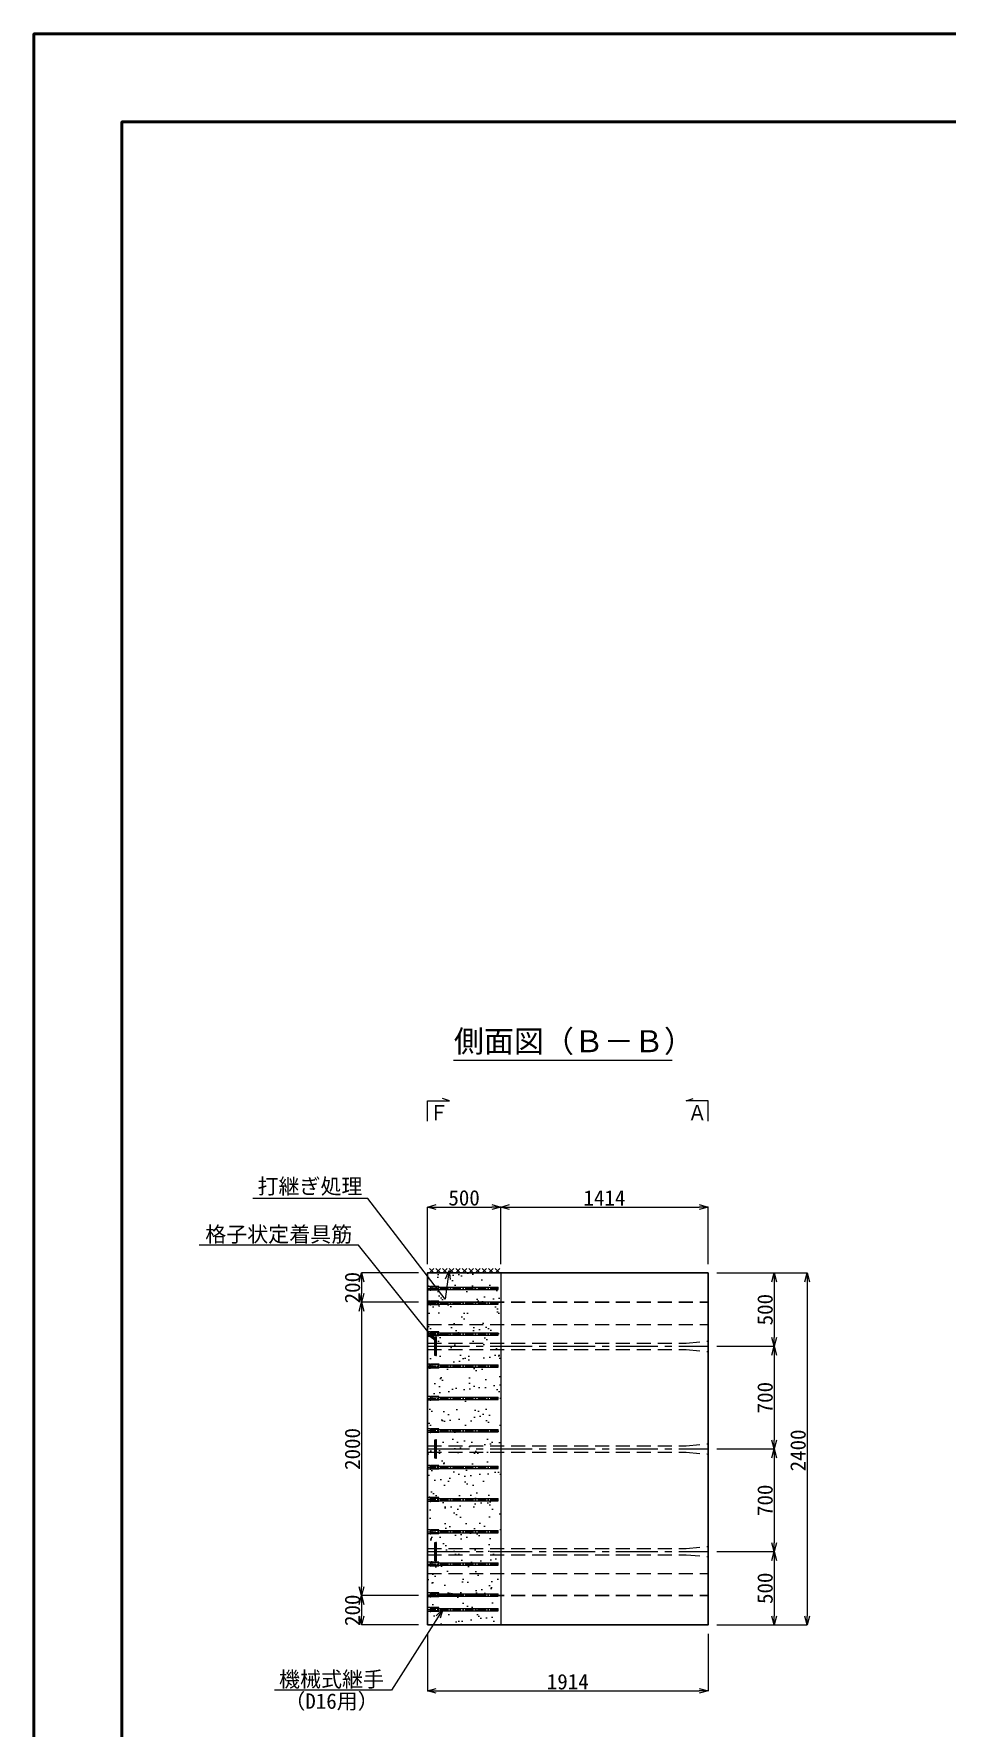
# Model space of a CAD drawing. Header units: millimetres. Extents: x 0 to 126150, y -2000 to 17820.
# Drawn here: x 0 to 6228, y 6266 to 17820 of the extents above; entities that cross this region are included whole.
import ezdxf
from ezdxf import colors
from ezdxf.entities.mleader import LeaderData, LeaderLine
from ezdxf.enums import TextEntityAlignment as Align
from ezdxf.math import Vec2, Vec3

# ---------------------------------------------------------------- set-up
doc = ezdxf.new("R2010")
doc.units = ezdxf.units.MM
doc.header["$LTSCALE"] = 30
doc.linetypes.add('CENTER2', pattern=[28.575, 19.05, -3.175, 3.175, -3.175])
doc.linetypes.add('HIDDEN2', pattern=[4.7625, 3.175, -1.5875])
for name, color, linetype, lineweight in [('0タイトル', 7, 'Continuous', 13), ('0中心線', 7, 'CENTER2', 5), ('0寸法', 7, 'Continuous', 5), ('0文字', 41, 'Continuous', 5), ('1Pca-BOX', 3, 'Continuous', 25), ('1シース・トランペットシース', 4, 'HIDDEN2', 13), ('1打継ぎ処理', 8, 'Continuous', 9), ('1格子状定着具筋', 240, 'Continuous', 9), ('3機械式継手', 220, 'Continuous', 13), ('D-TTL', 2, 'Continuous', 50)]:
    doc.layers.add(name, color=color, linetype=linetype, lineweight=lineweight)
doc.styles.get("Standard").update_dxf_attribs({"font": 'MS Gothic.ttf'})
doc.styles.add('寸法文字', font='MS Gothic.ttf')
doc.dimstyles.new('1／30', dxfattribs={"dimscale": 30, "dimtxt": 3.5, "dimasz": 2, "dimexe": 0, "dimexo": 2, "dimgap": 0.3, "dimtad": 1, "dimdec": 0, "dimzin": 1, "dimdsep": 46, "dimtxsty": '寸法文字', "dimblk": 'OPEN30', "dimcen": 2.5, "dimclrd": 256, "dimclre": 256, "dimclrt": 256, "dimadec": 0, "dimazin": 0, "dimtfac": 1, "dimtdec": 0, "dimtmove": 0, "dimatfit": 3, "dimldrblk": 'OPEN30', "dimfxl": 1, "dimlwd": -1, "dimlwe": -1, "dimarcsym": 0})

# ---------------------------------------------------------------- blocks, each defined once
blk = doc.blocks.new('_Open30')
at = {"color": 0, "linetype": 'ByBlock', "lineweight": -2}
for p, q in [((-1, 0.27), (0, 0)), ((0, 0), (-1, -0.27)), ((0, 0), (-1, 0))]:
    blk.add_line(p, q, dxfattribs=at)
blk = doc.blocks.new('*D150')
at = {"layer": '0寸法', "transparency": 16777216}
for p, q in [((2624, 9370), (2234, 9370)), ((2234, 9310), (2234, 9230)), ((2624, 9170), (2234, 9170))]:
    blk.add_line(p, q, dxfattribs=at)
at = {"layer": 'Defpoints', "color": 0, "transparency": 16777216}
for p in [(2684, 9370), (2234, 9170), (2684, 9170)]:
    blk.add_point(p, dxfattribs=at)
at = {"layer": '0寸法', "transparency": 16777216, "xscale": 60, "yscale": 60, "zscale": 60}
for p, rotation in [((2234, 9370), 90), ((2234, 9170), 270)]:
    blk.add_blockref('_Open30', p, dxfattribs=dict(at, rotation=rotation))
at = {"layer": '0寸法', "transparency": 16777216, "insert": (2173, 9270), "char_height": 105, "attachment_point": 5, "rotation": 90, "style": '寸法文字'}
blk.add_mtext('200', dxfattribs=at)
blk = doc.blocks.new('*D151')
at = {"layer": '0寸法', "transparency": 16777216}
for p, q in [((2624, 9170), (2234, 9170)), ((2234, 9110), (2234, 7230)), ((2624, 7170), (2234, 7170))]:
    blk.add_line(p, q, dxfattribs=at)
at = {"layer": 'Defpoints', "color": 0, "transparency": 16777216}
for p in [(2684, 9170), (2234, 7170), (2684, 7170)]:
    blk.add_point(p, dxfattribs=at)
at = {"layer": '0寸法', "transparency": 16777216, "xscale": 60, "yscale": 60, "zscale": 60}
for p, rotation in [((2234, 9170), 90), ((2234, 7170), 270)]:
    blk.add_blockref('_Open30', p, dxfattribs=dict(at, rotation=rotation))
at = {"layer": '0寸法', "transparency": 16777216, "insert": (2173, 8170), "char_height": 105, "attachment_point": 5, "rotation": 90, "style": '寸法文字'}
blk.add_mtext('2000', dxfattribs=at)
blk = doc.blocks.new('*D152')
at = {"layer": '0寸法', "transparency": 16777216}
for p, q in [((2624, 7170), (2234, 7170)), ((2234, 7110), (2234, 7030)), ((2624, 6970), (2234, 6970))]:
    blk.add_line(p, q, dxfattribs=at)
at = {"layer": 'Defpoints', "color": 0, "transparency": 16777216}
for p in [(2684, 7170), (2234, 6970), (2684, 6970)]:
    blk.add_point(p, dxfattribs=at)
at = {"layer": '0寸法', "transparency": 16777216, "xscale": 60, "yscale": 60, "zscale": 60}
for p, rotation in [((2234, 7170), 90), ((2234, 6970), 270)]:
    blk.add_blockref('_Open30', p, dxfattribs=dict(at, rotation=rotation))
at = {"layer": '0寸法', "transparency": 16777216, "insert": (2173, 7070), "char_height": 105, "attachment_point": 5, "rotation": 90, "style": '寸法文字'}
blk.add_mtext('200', dxfattribs=at)
blk = doc.blocks.new('*D153')
at = {"layer": '0寸法', "transparency": 16777216}
for p, q in [((2684, 6910), (2684, 6520)), ((4598, 6910), (4598, 6520)), ((2744, 6520), (4538, 6520))]:
    blk.add_line(p, q, dxfattribs=at)
at = {"layer": 'Defpoints', "color": 0, "transparency": 16777216}
for p in [(2684, 6970), (4598, 6970), (4598, 6520)]:
    blk.add_point(p, dxfattribs=at)
at = {"layer": '0寸法', "transparency": 16777216, "xscale": 60, "yscale": 60, "zscale": 60, "rotation": 180}
blk.add_blockref('_Open30', (2684, 6520), dxfattribs=at)
at = {"layer": '0寸法', "transparency": 16777216, "xscale": 60, "yscale": 60, "zscale": 60}
blk.add_blockref('_Open30', (4598, 6520), dxfattribs=at)
at = {"layer": '0寸法', "transparency": 16777216, "insert": (3641, 6582), "char_height": 105, "attachment_point": 5, "style": '寸法文字'}
blk.add_mtext('1914', dxfattribs=at)
blk = doc.blocks.new('*D184')
at = {"layer": '0寸法', "transparency": 16777216}
for p, q in [((4658, 9370), (5273, 9370)), ((5273, 9310), (5273, 7030)), ((4658, 6970), (5273, 6970))]:
    blk.add_line(p, q, dxfattribs=at)
at = {"layer": 'Defpoints', "color": 0, "transparency": 16777216}
for p in [(4598, 9370), (4598, 6970), (5273, 6970)]:
    blk.add_point(p, dxfattribs=at)
at = {"layer": '0寸法', "transparency": 16777216, "xscale": 60, "yscale": 60, "zscale": 60}
for p, rotation in [((5273, 9370), 90), ((5273, 6970), 270)]:
    blk.add_blockref('_Open30', p, dxfattribs=dict(at, rotation=rotation))
at = {"layer": '0寸法', "transparency": 16777216, "insert": (5212, 8160), "char_height": 105, "attachment_point": 5, "rotation": 90, "style": '寸法文字'}
blk.add_mtext('2400', dxfattribs=at)
blk = doc.blocks.new('*D185')
at = {"layer": '0寸法', "transparency": 16777216}
for p, q in [((4658, 9370), (5048, 9370)), ((5048, 9310), (5048, 8930)), ((4658, 8870), (5048, 8870))]:
    blk.add_line(p, q, dxfattribs=at)
at = {"layer": 'Defpoints', "color": 0, "transparency": 16777216}
for p in [(4598, 9370), (4598, 8870), (5048, 8870)]:
    blk.add_point(p, dxfattribs=at)
at = {"layer": '0寸法', "transparency": 16777216, "xscale": 60, "yscale": 60, "zscale": 60}
for p, rotation in [((5048, 9370), 90), ((5048, 8870), 270)]:
    blk.add_blockref('_Open30', p, dxfattribs=dict(at, rotation=rotation))
at = {"layer": '0寸法', "transparency": 16777216, "insert": (4987, 9120), "char_height": 105, "attachment_point": 5, "rotation": 90, "style": '寸法文字'}
blk.add_mtext('500', dxfattribs=at)
blk = doc.blocks.new('*D186')
at = {"layer": '0寸法', "transparency": 16777216}
for p, q in [((4658, 8870), (5048, 8870)), ((5048, 8810), (5048, 8230)), ((4658, 8170), (5048, 8170))]:
    blk.add_line(p, q, dxfattribs=at)
at = {"layer": 'Defpoints', "color": 0, "transparency": 16777216}
for p in [(4598, 8870), (4598, 8170), (5048, 8170)]:
    blk.add_point(p, dxfattribs=at)
at = {"layer": '0寸法', "transparency": 16777216, "xscale": 60, "yscale": 60, "zscale": 60}
for p, rotation in [((5048, 8870), 90), ((5048, 8170), 270)]:
    blk.add_blockref('_Open30', p, dxfattribs=dict(at, rotation=rotation))
at = {"layer": '0寸法', "transparency": 16777216, "insert": (4987, 8520), "char_height": 105, "attachment_point": 5, "rotation": 90, "style": '寸法文字'}
blk.add_mtext('700', dxfattribs=at)
blk = doc.blocks.new('*D187')
at = {"layer": '0寸法', "transparency": 16777216}
for p, q in [((4658, 8170), (5048, 8170)), ((5048, 8110), (5048, 7530)), ((4658, 7470), (5048, 7470))]:
    blk.add_line(p, q, dxfattribs=at)
at = {"layer": 'Defpoints', "color": 0, "transparency": 16777216}
for p in [(4598, 8170), (4598, 7470), (5048, 7470)]:
    blk.add_point(p, dxfattribs=at)
at = {"layer": '0寸法', "transparency": 16777216, "xscale": 60, "yscale": 60, "zscale": 60}
for p, rotation in [((5048, 8170), 90), ((5048, 7470), 270)]:
    blk.add_blockref('_Open30', p, dxfattribs=dict(at, rotation=rotation))
at = {"layer": '0寸法', "transparency": 16777216, "insert": (4987, 7820), "char_height": 105, "attachment_point": 5, "rotation": 90, "style": '寸法文字'}
blk.add_mtext('700', dxfattribs=at)
blk = doc.blocks.new('*D188')
at = {"layer": '0寸法', "transparency": 16777216}
for p, q in [((4658, 7470), (5048, 7470)), ((5048, 7410), (5048, 7030)), ((4658, 6970), (5048, 6970))]:
    blk.add_line(p, q, dxfattribs=at)
at = {"layer": 'Defpoints', "color": 0, "transparency": 16777216}
for p in [(4598, 7470), (4598, 6970), (5048, 6970)]:
    blk.add_point(p, dxfattribs=at)
at = {"layer": '0寸法', "transparency": 16777216, "xscale": 60, "yscale": 60, "zscale": 60}
for p, rotation in [((5048, 7470), 90), ((5048, 6970), 270)]:
    blk.add_blockref('_Open30', p, dxfattribs=dict(at, rotation=rotation))
at = {"layer": '0寸法', "transparency": 16777216, "insert": (4987, 7220), "char_height": 105, "attachment_point": 5, "rotation": 90, "style": '寸法文字'}
blk.add_mtext('500', dxfattribs=at)
blk = doc.blocks.new('*D222')
at = {"layer": '0寸法', "transparency": 16777216}
for p, q in [((2684, 9430), (2684, 9820)), ((2744, 9820), (3124, 9820)), ((3184, 9430), (3184, 9820))]:
    blk.add_line(p, q, dxfattribs=at)
at = {"layer": 'Defpoints', "color": 0, "transparency": 16777216}
for p in [(3184, 9820), (2684, 9370), (3184, 9370)]:
    blk.add_point(p, dxfattribs=at)
at = {"layer": '0寸法', "transparency": 16777216, "xscale": 60, "yscale": 60, "zscale": 60, "rotation": 180}
blk.add_blockref('_Open30', (2684, 9820), dxfattribs=at)
at = {"layer": '0寸法', "transparency": 16777216, "xscale": 60, "yscale": 60, "zscale": 60}
blk.add_blockref('_Open30', (3184, 9820), dxfattribs=at)
at = {"layer": '0寸法', "transparency": 16777216, "insert": (2934, 9882), "char_height": 105, "attachment_point": 5, "style": '寸法文字'}
blk.add_mtext('500', dxfattribs=at)
blk = doc.blocks.new('*D223')
at = {"layer": '0寸法', "transparency": 16777216}
for p, q in [((3184, 9430), (3184, 9820)), ((3244, 9820), (4538, 9820)), ((4598, 9430), (4598, 9820))]:
    blk.add_line(p, q, dxfattribs=at)
at = {"layer": 'Defpoints', "color": 0, "transparency": 16777216}
for p in [(4598, 9820), (3184, 9370), (4598, 9370)]:
    blk.add_point(p, dxfattribs=at)
at = {"layer": '0寸法', "transparency": 16777216, "xscale": 60, "yscale": 60, "zscale": 60, "rotation": 180}
blk.add_blockref('_Open30', (3184, 9820), dxfattribs=at)
at = {"layer": '0寸法', "transparency": 16777216, "xscale": 60, "yscale": 60, "zscale": 60}
blk.add_blockref('_Open30', (4598, 9820), dxfattribs=at)
at = {"layer": '0寸法', "transparency": 16777216, "insert": (3891, 9882), "char_height": 105, "attachment_point": 5, "style": '寸法文字'}
blk.add_mtext('1414', dxfattribs=at)
blk = doc.blocks.new('guritto')
for p, q in [((-60, 0), (60, 0)), ((-63, -6), (60, -6)), ((-63, -6), (-63, -12)), ((-63, -12), (60, -12))]:
    blk.add_line(p, q)
for centre in [(-60, -3), (-25, -3), (25, -3), (60, -3)]:
    blk.add_circle(centre, 3)
blk.add_arc((60, -9), 3, 270, 90)

msp = doc.modelspace()

# ---------------------------------------------------------------- hatches: boundary and pattern name
at = {"layer": '1打継ぎ処理'}
h = msp.add_hatch(dxfattribs=at)
h.set_pattern_fill('ANSI37', color=256, scale=10)
h.set_pattern_definition([(45, (-11251.543, 0), (-22.45064, 22.45064), []), (135, (-11251.543, 0), (-22.45064, -22.45064), [])])
h.paths.add_polyline_path([(2684.1, 9400), (3184.1, 9400), (3184.1, 9370), (2684.1, 9370)])
h = msp.add_hatch(dxfattribs=at)
h.set_pattern_fill('AR-SAND', color=256, scale=3)
h.set_pattern_definition([(37.5, (-11251.54, 0), (-4.8001, 146.824), [0, -115.824, 0, -129.54, 0, -123.825]), (7.5, (-11251.54, 0), (134.857, 215.0475), [0, -62.484, 0, -104.394, 0, -40.005]), (327.5, (-11345.27, 0), (237.2977, 0.4312), [0, -38.1, 0, -137.16, 0, -179.07]), (317.5, (-11345.27, 0), (229.067, 66.8788), [0, -19.05, 0, -89.916, 0, -102.87])])
h.paths.add_polyline_path([(2684.1, 9370), (3184.1, 9370), (3184.1, 6970), (2684.1, 6970)])

# ---------------------------------------------------------------- linework, layer by layer
at = {"layer": '0タイトル'}
msp.add_line((4352.3, 10820), (2860.8, 10820), dxfattribs=at)
at = {"layer": '0中心線', "ltscale": 0.1}
for p, q in [((2684.1, 9265), (3166.1, 9265)), ((2684.1, 9165), (3166.1, 9165)), ((2684.1, 8955), (3166.1, 8955)), ((2684.1, 8735), (3166.1, 8735)), ((2684.1, 8515), (3166.1, 8515)), ((2684.1, 8295), (3166.1, 8295)), ((2684.1, 8045), (3166.1, 8045)), ((2684.1, 7825), (3166.1, 7825)), ((2684.1, 7605), (3166.1, 7605)), ((2684.1, 7385), (3166.1, 7385)), ((2684.1, 7175), (3166.1, 7175)), ((2684.1, 7075), (3166.1, 7075))]:
    msp.add_line(p, q, dxfattribs=at)
at = {"layer": '0中心線', "ltscale": 0.5}
for p, q in [((2684.1, 8870), (4598.1, 8870)), ((2684.1, 8170), (4598.1, 8170)), ((2684.1, 7470), (4598.1, 7470))]:
    msp.add_line(p, q, dxfattribs=at)
at = {"layer": '0文字'}
for points in [[(2684.1, 10405.9), (2684.1, 10545), (2834.7, 10545), (2786.2, 10559.7)], [(4598.1, 10405.9), (4598.1, 10545), (4447.5, 10545), (4496, 10559.7)]]:
    msp.add_lwpolyline(points, dxfattribs=at)
at = {"layer": '1Pca-BOX', "linetype": 'HIDDEN2'}
for p, q in [((2684.1, 9170), (4598.1, 9170)), ((2684.1, 7170), (4598.1, 7170))]:
    msp.add_line(p, q, dxfattribs=at)
at = {"layer": '1Pca-BOX', "linetype": 'HIDDEN2', "lineweight": 9}
for p, q in [((2684.1, 9018.6), (4598.1, 9018.6)), ((2684.1, 7320), (4598.1, 7320))]:
    msp.add_line(p, q, dxfattribs=at)
at = {"layer": '1Pca-BOX'}
msp.add_lwpolyline([(2684.1, 6970), (4598.1, 6970), (4598.1, 9370), (2684.1, 9370)], close=True, dxfattribs=at)
at = {"layer": '1シース・トランペットシース', "linetype": 'HIDDEN2'}
for p, q in [((4448.1, 8891), (4598.1, 8905)), ((2684.1, 8891), (4448.1, 8891)), ((2684.1, 8849), (4448.1, 8849)), ((4448.1, 8849), (4598.1, 8835)), ((4448.1, 8191), (4598.1, 8205)), ((2684.1, 8191), (4448.1, 8191)), ((2684.1, 8149), (4448.1, 8149)), ((4448.1, 8149), (4598.1, 8135)), ((2684.1, 7491), (4448.1, 7491)), ((2684.1, 7449), (4448.1, 7449)), ((4448.1, 7491), (4598.1, 7505)), ((4448.1, 7449), (4598.1, 7435))]:
    msp.add_line(p, q, dxfattribs=at)
at = {"layer": '1打継ぎ処理'}
msp.add_line((3184.1, 9370), (3184.1, 6970), dxfattribs=at)
at = {"layer": '3機械式継手'}
for p, q in [((2684.1, 9277.8), (2684.1, 9252.2)), ((2684.1, 9277.8), (2684.1, 9252.2)), ((2702.1, 9277.8), (2684.1, 9277.8)), ((2702.1, 9252.2), (2684.1, 9252.2)), ((2702.1, 9277.8), (2706.1, 9278.3)), ((2702.1, 9252.2), (2706.1, 9251.8)), ((2761.1, 9278.3), (2706.1, 9278.3)), ((2761.1, 9251.8), (2706.1, 9251.8)), ((2761.1, 9251.8), (2761.1, 9278.3)), ((2761.1, 9273), (3166.1, 9273)), ((2761.1, 9257), (3166.1, 9257)), ((3166.1, 9257), (3166.1, 9273)), ((2684.1, 9177.8), (2684.1, 9152.2)), ((2684.1, 9177.8), (2684.1, 9152.2)), ((2702.1, 9177.8), (2684.1, 9177.8)), ((2702.1, 9152.2), (2684.1, 9152.2)), ((2702.1, 9177.8), (2706.1, 9178.3)), ((2702.1, 9152.2), (2706.1, 9151.8)), ((2761.1, 9178.3), (2706.1, 9178.3)), ((2761.1, 9151.8), (2706.1, 9151.8)), ((2761.1, 9151.8), (2761.1, 9178.3)), ((2761.1, 9173), (3166.1, 9173)), ((2761.1, 9157), (3166.1, 9157)), ((3166.1, 9157), (3166.1, 9173)), ((2684.1, 8967.8), (2684.1, 8942.2)), ((2684.1, 8967.8), (2684.1, 8942.2)), ((2702.1, 8967.8), (2684.1, 8967.8)), ((2702.1, 8942.2), (2684.1, 8942.2)), ((2702.1, 8967.8), (2706.1, 8968.3)), ((2702.1, 8942.2), (2706.1, 8941.8)), ((2761.1, 8968.3), (2706.1, 8968.3)), ((2761.1, 8941.8), (2706.1, 8941.8)), ((2761.1, 8941.8), (2761.1, 8968.3)), ((2761.1, 8963), (3166.1, 8963)), ((2761.1, 8947), (3166.1, 8947)), ((3166.1, 8947), (3166.1, 8963)), ((2684.1, 8747.8), (2684.1, 8722.2)), ((2684.1, 8747.8), (2684.1, 8722.2)), ((2702.1, 8747.8), (2684.1, 8747.8)), ((2702.1, 8722.2), (2684.1, 8722.2)), ((2702.1, 8747.8), (2706.1, 8748.3)), ((2702.1, 8722.2), (2706.1, 8721.8)), ((2761.1, 8748.3), (2706.1, 8748.3)), ((2761.1, 8721.8), (2706.1, 8721.8)), ((2761.1, 8721.8), (2761.1, 8748.3)), ((2761.1, 8743), (3166.1, 8743)), ((2761.1, 8727), (3166.1, 8727)), ((3166.1, 8727), (3166.1, 8743)), ((2684.1, 8527.8), (2684.1, 8502.2)), ((2684.1, 8527.8), (2684.1, 8502.2)), ((2702.1, 8527.8), (2684.1, 8527.8)), ((2702.1, 8502.2), (2684.1, 8502.2)), ((2702.1, 8527.8), (2706.1, 8528.3)), ((2702.1, 8502.2), (2706.1, 8501.8)), ((2761.1, 8528.3), (2706.1, 8528.3)), ((2761.1, 8501.8), (2706.1, 8501.8)), ((2761.1, 8501.8), (2761.1, 8528.3)), ((2761.1, 8523), (3166.1, 8523)), ((2761.1, 8507), (3166.1, 8507)), ((3166.1, 8507), (3166.1, 8523)), ((2684.1, 8307.8), (2684.1, 8282.2)), ((2684.1, 8307.8), (2684.1, 8282.2)), ((2702.1, 8307.8), (2684.1, 8307.8)), ((2702.1, 8282.2), (2684.1, 8282.2)), ((2702.1, 8307.8), (2706.1, 8308.3)), ((2702.1, 8282.2), (2706.1, 8281.8)), ((2761.1, 8308.3), (2706.1, 8308.3)), ((2761.1, 8281.8), (2706.1, 8281.8)), ((2761.1, 8281.8), (2761.1, 8308.3)), ((2761.1, 8303), (3166.1, 8303)), ((2761.1, 8287), (3166.1, 8287)), ((3166.1, 8287), (3166.1, 8303)), ((2684.1, 8057.7), (2684.1, 8032.2)), ((2684.1, 8057.7), (2684.1, 8032.2)), ((2702.1, 8057.7), (2684.1, 8057.7)), ((2702.1, 8032.2), (2684.1, 8032.2)), ((2702.1, 8057.7), (2706.1, 8058.2)), ((2702.1, 8032.2), (2706.1, 8031.7)), ((2761.1, 8058.2), (2706.1, 8058.2)), ((2761.1, 8031.7), (2706.1, 8031.7)), ((2761.1, 8031.7), (2761.1, 8058.2)), ((2761.1, 8053), (3166.1, 8053)), ((2761.1, 8037), (3166.1, 8037)), ((3166.1, 8037), (3166.1, 8053)), ((2684.1, 7837.7), (2684.1, 7812.2)), ((2684.1, 7837.7), (2684.1, 7812.2)), ((2702.1, 7837.7), (2684.1, 7837.7)), ((2702.1, 7812.2), (2684.1, 7812.2)), ((2702.1, 7837.7), (2706.1, 7838.2)), ((2702.1, 7812.2), (2706.1, 7811.7)), ((2761.1, 7838.2), (2706.1, 7838.2)), ((2761.1, 7811.7), (2706.1, 7811.7)), ((2761.1, 7811.7), (2761.1, 7838.2)), ((2761.1, 7833), (3166.1, 7833)), ((2761.1, 7817), (3166.1, 7817)), ((3166.1, 7817), (3166.1, 7833)), ((2684.1, 7617.7), (2684.1, 7592.2)), ((2684.1, 7617.7), (2684.1, 7592.2)), ((2702.1, 7617.7), (2684.1, 7617.7)), ((2702.1, 7592.2), (2684.1, 7592.2)), ((2702.1, 7617.7), (2706.1, 7618.2)), ((2702.1, 7592.2), (2706.1, 7591.7)), ((2761.1, 7618.2), (2706.1, 7618.2)), ((2761.1, 7591.7), (2706.1, 7591.7)), ((2761.1, 7591.7), (2761.1, 7618.2)), ((2761.1, 7613), (3166.1, 7613)), ((2761.1, 7597), (3166.1, 7597)), ((3166.1, 7597), (3166.1, 7613)), ((2684.1, 7397.8), (2684.1, 7372.2)), ((2684.1, 7397.8), (2684.1, 7372.2)), ((2702.1, 7397.8), (2684.1, 7397.8)), ((2702.1, 7397.8), (2706.1, 7398.3)), ((2761.1, 7398.3), (2706.1, 7398.3)), ((2761.1, 7371.8), (2761.1, 7398.3)), ((2702.1, 7372.2), (2684.1, 7372.2)), ((2702.1, 7372.2), (2706.1, 7371.8)), ((2761.1, 7371.8), (2706.1, 7371.8)), ((2761.1, 7393), (3166.1, 7393)), ((2761.1, 7377), (3166.1, 7377)), ((3166.1, 7377), (3166.1, 7393)), ((2684.1, 7187.8), (2684.1, 7162.2)), ((2684.1, 7187.8), (2684.1, 7162.2)), ((2702.1, 7187.8), (2684.1, 7187.8)), ((2702.1, 7187.8), (2706.1, 7188.3)), ((2761.1, 7188.3), (2706.1, 7188.3)), ((2761.1, 7161.8), (2761.1, 7188.3)), ((2761.1, 7183), (3166.1, 7183)), ((2761.1, 7167), (3166.1, 7167)), ((3166.1, 7167), (3166.1, 7183)), ((2702.1, 7162.2), (2684.1, 7162.2)), ((2684.1, 7087.8), (2684.1, 7062.2)), ((2684.1, 7087.8), (2684.1, 7062.2)), ((2702.1, 7087.8), (2684.1, 7087.8)), ((2702.1, 7062.2), (2684.1, 7062.2)), ((2702.1, 7162.2), (2706.1, 7161.8)), ((2702.1, 7087.8), (2706.1, 7088.3)), ((2702.1, 7062.2), (2706.1, 7061.8)), ((2761.1, 7161.8), (2706.1, 7161.8)), ((2761.1, 7088.3), (2706.1, 7088.3)), ((2761.1, 7061.8), (2706.1, 7061.8)), ((2761.1, 7061.8), (2761.1, 7088.3)), ((2761.1, 7083), (3166.1, 7083)), ((2761.1, 7067), (3166.1, 7067)), ((3166.1, 7067), (3166.1, 7083))]:
    msp.add_line(p, q, dxfattribs=at)
at = {"layer": '3機械式継手', "linetype": 'HIDDEN2', "ltscale": 0.6}
for p, q in [((2761.1, 9273), (2684.1, 9273)), ((2761.1, 9257), (2684.1, 9257)), ((2705.1, 9257), (2705.1, 9273)), ((2716.1, 9257), (2716.1, 9273)), ((2761.1, 9173), (2684.1, 9173)), ((2761.1, 9157), (2684.1, 9157)), ((2705.1, 9157), (2705.1, 9173)), ((2716.1, 9157), (2716.1, 9173)), ((2761.1, 8963), (2684.1, 8963)), ((2761.1, 8947), (2684.1, 8947)), ((2705.1, 8947), (2705.1, 8963)), ((2716.1, 8947), (2716.1, 8963)), ((2761.1, 8743), (2684.1, 8743)), ((2761.1, 8727), (2684.1, 8727)), ((2705.1, 8727), (2705.1, 8743)), ((2716.1, 8727), (2716.1, 8743)), ((2761.1, 8523), (2684.1, 8523)), ((2761.1, 8507), (2684.1, 8507)), ((2705.1, 8507), (2705.1, 8523)), ((2716.1, 8507), (2716.1, 8523)), ((2761.1, 8303), (2684.1, 8303)), ((2761.1, 8287), (2684.1, 8287)), ((2705.1, 8287), (2705.1, 8303)), ((2716.1, 8287), (2716.1, 8303)), ((2761.1, 8053), (2684.1, 8053)), ((2761.1, 8037), (2684.1, 8037)), ((2705.1, 8037), (2705.1, 8053)), ((2716.1, 8037), (2716.1, 8053)), ((2761.1, 7833), (2684.1, 7833)), ((2761.1, 7817), (2684.1, 7817)), ((2705.1, 7817), (2705.1, 7833)), ((2716.1, 7817), (2716.1, 7833)), ((2761.1, 7613), (2684.1, 7613)), ((2761.1, 7597), (2684.1, 7597)), ((2705.1, 7597), (2705.1, 7613)), ((2716.1, 7597), (2716.1, 7613)), ((2761.1, 7393), (2684.1, 7393)), ((2761.1, 7377), (2684.1, 7377)), ((2705.1, 7377), (2705.1, 7393)), ((2716.1, 7377), (2716.1, 7393)), ((2761.1, 7183), (2684.1, 7183)), ((2761.1, 7167), (2684.1, 7167)), ((2705.1, 7167), (2705.1, 7183)), ((2716.1, 7167), (2716.1, 7183)), ((2761.1, 7083), (2684.1, 7083)), ((2761.1, 7067), (2684.1, 7067)), ((2705.1, 7067), (2705.1, 7083)), ((2716.1, 7067), (2716.1, 7083))]:
    msp.add_line(p, q, dxfattribs=at)
at = {"layer": 'D-TTL'}
for points in [[(0, 0), (25230, 0), (25230, 17820), (0, 17820)], [(600, 600), (24630, 600), (24630, 17220), (600, 17220)]]:
    msp.add_lwpolyline(points, close=True, dxfattribs=at)

# ---------------------------------------------------------------- block references
at = {"layer": '1格子状定着具筋', "xscale": -1, "rotation": 270}
for p in [(2746.1, 8870), (2746.1, 8170), (2746.1, 7470)]:
    msp.add_blockref('guritto', p, dxfattribs=at)

# ---------------------------------------------------------------- texts
at = {"layer": '0タイトル'}
msp.add_text('側面図（Ｂ－Ｂ）', height=150, dxfattribs=at).set_placement((3682.9, 10830.5), align=Align.BOTTOM_CENTER)
at = {"layer": '0文字', "width": 0.9}
for s, p in [('Ｆ', (2697.8, 10411.4)), ('Ａ', (4459.9, 10411.4))]:
    msp.add_text(s, height=105, dxfattribs=at).set_placement(p)

# ---------------------------------------------------------------- dimensions: what is measured, and where the dimension line sits
at = {"layer": '0寸法'}
for base, p1, p2, picture, middle in [((3184.1, 9820), (2684.1, 9370), (3184.1, 9370), '*D222', (2934.1, 9881.5)), ((4598.1, 9820), (3184.1, 9370), (4598.1, 9370), '*D223', (3891.1, 9881.5))]:
    dim = msp.add_linear_dim(base=base, p1=p1, p2=p2, dimstyle='1／30', dxfattribs=at)
    dim.commit()
    dim.dimension.update_dxf_attribs({"geometry": picture, "text_midpoint": middle})
for base, p1, p2, picture, middle in [((2234.1, 9170), (2684.1, 9370), (2684.1, 9170), '*D150', (2234.1, 9270)), ((5273.1, 6970), (4598.1, 9370), (4598.1, 6970), '*D184', (5273.1, 8160)), ((2234.1, 6970), (2684.1, 7170), (2684.1, 6970), '*D152', (2234.1, 7070))]:
    dim = msp.add_linear_dim(base=base, p1=p1, p2=p2, angle=90, dimstyle='1／30', dxfattribs=at)
    dim.commit()
    dim.dimension.update_dxf_attribs({"geometry": picture, "text_midpoint": middle, "dimtype": 160})
for base, p1, p2, angle, picture, middle in [((5048.1, 8870), (4598.1, 9370), (4598.1, 8870), 90, '*D185', (4986.6, 9120)), ((2234.1, 7170), (2684.1, 9170), (2684.1, 7170), 90, '*D151', (2172.6, 8170)), ((5048.1, 8170), (4598.1, 8870), (4598.1, 8170), 90, '*D186', (4986.6, 8520)), ((5048.1, 7470), (4598.1, 8170), (4598.1, 7470), 90, '*D187', (4986.6, 7820)), ((5048.1, 6970), (4598.1, 7470), (4598.1, 6970), 90, '*D188', (4986.6, 7220)), ((4598.1, 6520), (2684.1, 6970), (4598.1, 6970), 180, '*D153', (3641.1, 6581.5))]:
    dim = msp.add_linear_dim(base=base, p1=p1, p2=p2, angle=angle, dimstyle='1／30', dxfattribs=at)
    dim.commit()
    dim.dimension.update_dxf_attribs({"geometry": picture, "text_midpoint": middle})

# ---------------------------------------------------------------- leaders
at = {"layer": '0文字'}
ml = msp.add_multileader_mtext('Standard', dxfattribs=at)
ml.set_content('打継ぎ処理', color=256, style='寸法文字')
ml.set_leader_properties(color=256, linetype='ByLayer', lineweight=-1)
ml.set_arrow_properties(name='OPEN30')
ml.build(insert=Vec2(0, 0))
ml.multileader.update_dxf_attribs({"text_left_attachment_type": 6, "text_right_attachment_type": 5, "dogleg_length": 0, "arrow_head_size": 60, "scale": 30})
ctx = ml.context
ctx.base_point, ctx.scale, ctx.char_height, ctx.arrow_head_size, ctx.landing_gap_size, ctx.plane_origin = Vec3(1489.3, 9887.9), 30, 105, 60, 60, Vec3(3008.3, 10589.8)
ctx.left_attachment, ctx.right_attachment, ctx.text_align_type = 6, 5, 1
notes = []
notes.append((ctx, [(1, (1, 1, 0), (2277.2, 9878.3), (-1, 0), 0, [(0, [(2831.8, 9387.7), (2804.2, 9190.5)], 0, [])])]))
ctx.mtext.insert, ctx.mtext.alignment, ctx.mtext.flow_direction = Vec3(1883.2, 10013.9), 2, 5
ml = msp.add_multileader_mtext('Standard', dxfattribs=at)
ml.set_content('格子状定着具筋', color=256, style='寸法文字')
ml.set_leader_properties(color=256, linetype='ByLayer', lineweight=-1)
ml.set_arrow_properties(name='OPEN30')
ml.build(insert=Vec2(0, 0))
ml.multileader.update_dxf_attribs({"text_left_attachment_type": 6, "text_right_attachment_type": 6, "dogleg_length": 0.5, "arrow_head_size": 60, "scale": 30})
ctx = ml.context
ctx.base_point, ctx.scale, ctx.char_height, ctx.arrow_head_size, ctx.landing_gap_size, ctx.plane_origin = Vec3(1139.7, 9560.5), 30, 105, 60, 60, Vec3(2736.2, 10045.1)
ctx.left_attachment, ctx.right_attachment, ctx.text_align_type = 6, 6, 1
notes.append((ctx, [(0, (1, 1, 0), (2214.9, 9560.5), (-1, 0), 15, [(0, [(2734.1, 8911.9)], 0, [])])]))
ctx.mtext.insert, ctx.mtext.rotation, ctx.mtext.alignment, ctx.mtext.line_spacing_factor, ctx.mtext.flow_direction = Vec3(1669.8, 9686.5), 6.2831853, 2, 0.85, 5
ml = msp.add_multileader_mtext('Standard', dxfattribs=at)
ml.set_content('機械式継手\\P（D16用）', color=256, style='寸法文字')
ml.set_leader_properties(color=256, linetype='ByLayer', lineweight=-1)
ml.set_arrow_properties(name='OPEN30')
ml.build(insert=Vec2(0, 0))
ml.multileader.update_dxf_attribs({"text_left_attachment_type": 6, "text_right_attachment_type": 6, "dogleg_length": 0.5, "arrow_head_size": 60, "scale": 30})
ctx = ml.context
ctx.base_point, ctx.scale, ctx.char_height, ctx.arrow_head_size, ctx.landing_gap_size, ctx.plane_origin = Vec3(1635.9, 6525.9), 30, 105, 60, 60, Vec3(1376.8, 6275.5)
ctx.left_attachment, ctx.right_attachment, ctx.text_align_type = 6, 6, 1
notes.append((ctx, [(1, (1, 1, 0), (2439.2, 6525.9), (-1, 0), 15, [(0, [(2789.7, 7075)], 0, [])])]))
ctx.mtext.insert, ctx.mtext.alignment, ctx.mtext.line_spacing_factor, ctx.mtext.flow_direction = Vec3(2030, 6651.9), 2, 0.85, 5
for ctx, leaders in notes:
    for number, flags, end, landing, length, lines in leaders:
        leader = LeaderData()
        leader.index, (leader.has_last_leader_line, leader.has_dogleg_vector, leader.attachment_direction) = number, flags
        leader.last_leader_point, leader.dogleg_vector, leader.dogleg_length = Vec3(end), Vec3(landing), length
        for number, points, colour, breaks in lines:
            line = LeaderLine()
            line.index, line.vertices, line.color, line.breaks = number, Vec3.list(points), colors.encode_raw_color(colour), breaks
            leader.lines.append(line)
        ctx.leaders.append(leader)

doc.saveas('drawing.dxf')
